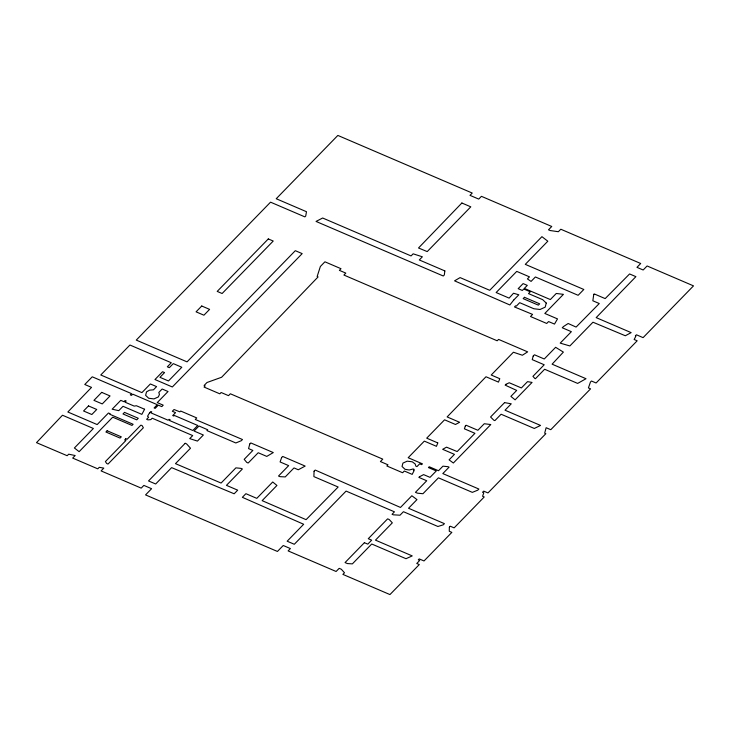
<?xml version="1.0" encoding="UTF-8"?>
<svg xmlns="http://www.w3.org/2000/svg" width="730" height="730" viewBox="0 0 730 730"><rect width="100%" height="100%" fill="white"/><g stroke="black" fill="none" stroke-linecap="round" stroke-linejoin="round"><path stroke-width="1.09" d="M449.379 527.124L449.242 531.258L451.852 532.371L424.02 560.959L419.202 558.897L418.29 559.828L419.713 560.448L416.757 563.487L419.294 564.573L389.948 594.576L342.89 574.391L344.487 572.758L341.321 569.245L339.185 568.332L336.11 571.49L288.122 550.904L290.394 548.568L283.24 545.502L277.437 551.46L145.553 494.904L151.584 488.708L143.865 485.395L141.209 488.124L101.087 470.914L103.815 468.113L99.28 467.31L97.783 468.842L72.69 458.084L75.172 455.529L68.675 454.188L67.178 455.721L36.5 442.654L62.479 415.233L93.376 428.483L74.396 447.983L79.132 451.669L112.721 417.168L131.993 425.426L133.115 424.267L109.737 414.248L110.212 413.755L108.451 412.998L97.181 424.577L67.853 411.994L91.524 387.384L84.771 384.491L92.263 376.808L131.528 393.643L130.314 394.875L131.5 395.386L132.705 394.145L157.288 404.694L154.112 407.951L155.161 408.399L158.328 405.141L161.795 406.628L163.219 405.168L157.242 402.604L168.028 391.526L162.169 389.008L158.793 392.475L159.45 394.41L158.355 396.919L153.966 398.909L148.683 398.251L145.617 395.332L146.547 391.855L149.54 390.158L153.473 389.82L156.585 386.617L150.362 383.953L141.912 392.63L100.776 374.983L129.931 345.016L171.285 362.755L167.334 366.816L169.342 367.674L173.293 363.613L181.806 367.263L168.466 380.969L159.952 377.319L164.551 372.592L162.544 371.734L154.961 379.527L172.335 386.982L302.174 253.62L295.312 250.682L187.053 361.87L136.264 340.089L270.547 202.164L304.875 216.883L305.733 215.998L306.472 211.709L276.223 198.733L337.853 135.424L472.228 193.048L469.992 195.348L478.734 199.089L481.426 196.324L551.752 226.473L548.504 229.813L550.228 230.543L558.359 231.72L560.795 229.229L640.703 263.493L636.962 267.335L643.176 270L647.108 265.966L693.5 285.868L643.093 337.643L636.441 334.787L635.346 335.909L635.885 336.147L634.142 339.496L637.171 340.791L596.091 382.995L591.473 381.014L590.442 382.064L588.417 387.922L590.561 388.844L550.776 429.705L546.131 427.716L544.68 433.173L545.848 433.684L487.969 492.942L483.689 491.098L482.548 492.276L483.798 492.805L482.576 496.263L484.227 496.966L454.142 527.872L450.273 526.211L449.379 527.124M314.073 471.224L313.882 476.608L338.154 487.019L306.089 519.669L262.143 500.652L276.935 485.459L272.719 481.992L256.787 498.362L245.901 493.69L242.369 497.322L303.662 524.268L287.164 541.213L294.299 544.279L346.084 491.089L394.446 511.821L392.056 514.285L393.306 514.814L400.013 515.207L403.425 511.703L437.9 526.485L443.274 524.815L444.415 523.647L408.545 508.262L416.967 499.612L411.857 495.761L400.478 507.45L315.205 470.056L314.073 471.224M444.853 270.912L444.324 274.936L443.283 276.004L316.035 221.427L322.669 218.014L411.081 255.938L413.134 253.821L422.369 256.796L419.294 259.953L444.853 270.912M593.764 294.382L592.842 300.778L599.266 303.534L576.098 327.077L568.177 323.509L563.405 326.602L562.264 327.77L571.362 331.675L560.211 343.127L569.865 345.947L592.97 322.213L625.318 335.754L631.158 332.624L596.173 317.623L635.894 276.652L629.589 273.951L605.17 298.606L594.211 293.907L593.764 294.382M437.772 442.909L436.467 446.322L424.331 441.121L408.17 457.719L422.442 463.842L421.648 464.663L419.686 463.824L416.949 466.625L415.881 466.169L415.16 463.952L412.286 461.807L407.176 461.168L402.933 463.103L402.029 466.461L405.004 469.29L409.265 470.001L413.153 468.97L414.22 469.436L413.426 470.248L414.138 470.558L412.185 474.381L404.329 471.014L402.641 472.748L386.845 465.977L387.977 464.809L380.403 461.552L382.757 459.134L230.351 393.78L228.517 395.66L221.135 392.503L219.839 393.835L204.053 387.064L205.166 385.915L204.117 385.458L207.001 382.502L221.637 377.246L318.088 276.916L317.149 276.515L320.37 266.477L324.923 261.805L340.992 268.704L339.386 270.346L345.81 273.102L343.912 275.055L497.212 340.8L498.572 339.395L527.662 351.869L522.37 355.236L513.409 352.225L491.217 375.019L499.785 378.697L498.48 382.109L485.988 376.753L447.125 416.93L459.617 422.287L455.456 424.477L444.57 419.805L426.703 438.164L437.772 442.909M249.77 443.986L248.565 448.603L252.845 450.437L244.194 459.325L246.758 462.409L248.182 463.021L258.201 452.737L266.769 456.405L273.285 452.573L250.801 442.927L249.77 443.986M533.192 356.067L532.243 359.635L544.206 364.763L532.936 376.342L534.88 378.496L535.418 378.724L544.635 369.261L577.649 383.414L586.017 378.724L552.108 364.179L563.368 352.106L555.639 347.298L544.261 358.987L534.442 354.78L533.192 356.067M546.277 303.087L545.182 307.157L540.045 309.483L533.849 308.744L519.687 302.676L516.32 306.135L515.562 305.815L514.495 306.947L532.572 314.402L530.509 316.519L546.724 323.463L548.568 321.565L554.508 324.084L557.51 318.901L544.817 313.453L563.423 294.345L556.278 293.469L550.338 299.565L524.341 288.414L527.288 285.384L523.118 283.596L518.172 288.678L522.342 290.467L523.775 288.998L530.29 291.79L528.511 293.606L542.682 299.665L546.277 303.087M465.311 426.055L464.399 428.811L474.929 433.319L457.172 451.56L446.532 447.161L442.663 449.315L454.443 454.361L449.087 459.863L453.357 463.012L490.797 424.55L484.264 423.738L477.885 430.28L466.105 425.234L465.311 426.055M281.652 457.491L280.092 461.953L288.651 465.63L278.522 476.033L279.955 476.644L285.248 476.927L294.007 467.921L298.287 469.764L305.167 466.078L282.674 456.433L281.652 457.491M144.595 409.247L141.848 414.375L123.014 406.3L118.762 410.661L112.146 409.202L120.769 400.35L123.963 401.71L125.131 400.514L126.19 400.971L125.022 402.166L134.174 406.09L136.437 405.752L144.595 409.247M149.604 412.788L147.542 416.209L148.61 417.259L146.62 419.294L147.971 419.878L150.809 419.604L152.178 418.199L192.693 435.573L189.727 438.611L197.438 441.093L203.36 435.016L194.08 431.038L198.971 426.01L207.712 429.76L206.918 430.572L235.826 442.973L241.338 440.692L242.479 439.524L195.284 419.458L196.726 417.916L180.666 411.026L179.872 411.848L174.041 409.521L172.335 411.273L175.547 412.651L172.7 415.571L173.776 416.027L174.342 415.443L197.721 425.471L192.829 430.499L169.451 420.471L170.136 419.768L169.059 419.312L168.146 420.243L150.836 412.824L151.749 411.884L150.855 411.501L149.604 412.788M513.692 300.066L509.859 304.967L454.562 280.84L460.101 277.601L489.711 290.303L541.925 236.666L547.819 241.21L525.281 264.36L583.817 289.472L578.142 295.303L535.391 276.971L531.075 281.406L527.434 278.924L529.46 276.843L516.74 271.387L496.135 292.538L509.12 298.114L513.5 293.241L518.82 294.792L513.692 300.066M461.871 203.004L418.518 247.981L427.214 251.604L470.795 206.836L461.871 203.004M88.485 405.926L83.567 410.981L91.825 414.521L96.743 409.466L88.485 405.926M101.707 392.375L93.942 400.359L102.264 403.927L110.038 395.943L101.707 392.375M201.745 306.007L196.069 311.838L203.925 315.205L209.601 309.374L201.745 306.007M268.302 238.929L217.202 291.407L222.121 293.515L273.221 241.037L268.302 238.929M124.529 412.386L122.996 413.965L136.738 419.85L138.271 418.281L124.529 412.386M107.127 430.755L105.905 432.005L120.085 438.082L121.299 436.832L107.127 430.755M125.815 438.785L124.666 439.962L125.916 440.5L105.403 461.57L106.671 463.477L108.031 464.061L143.363 427.771L142.158 425.654L140.899 425.115L127.056 439.323L125.815 438.785M185.174 443.293L148.528 480.933L155.663 483.999L171.605 467.629L234.166 493.79L237.688 490.168L226.446 485.35L242.378 468.979L240.955 468.368L235.89 467.857L221.09 483.05L175.474 463.65L190.493 448.22L186.606 443.904L185.174 443.293M524.459 297.311L523.173 298.634L538.366 305.149L539.652 303.826L524.459 297.311M505.945 384.318L505.151 385.139L516.694 390.422L510.89 396.381L515.106 399.848L532.07 382.429L527.525 381.644L521.375 387.949L509.239 382.748L505.945 384.318M419.44 476.809L418.865 477.393L426.721 480.76L415.452 492.33L417.414 493.17L422.953 493.726L438.429 477.821L472.337 492.367L477.767 490.168L478.871 489.036L442.818 473.578L449.078 467.145L448.01 466.689L442.946 466.169L438.502 470.731L429.222 466.753L428.428 467.574L436.284 470.941L430.025 477.365L423.601 474.609L419.44 476.809M364.398 542.691L345.053 562.565L347.37 563.56L352.371 563.879L371.725 544.005L405.99 558.696L412.24 555.913L375.476 540.145L392.32 522.844L389.227 519.532L387.621 518.838L368.267 538.713L371.661 540.163L367.792 544.142L364.398 542.691M504.576 402.613L490.569 416.994L493.79 420.179L494.867 420.635L501.099 414.229L534.296 428.464L540.538 425.435L505.023 410.205L511.255 403.809L504.576 402.613"/></g></svg>
